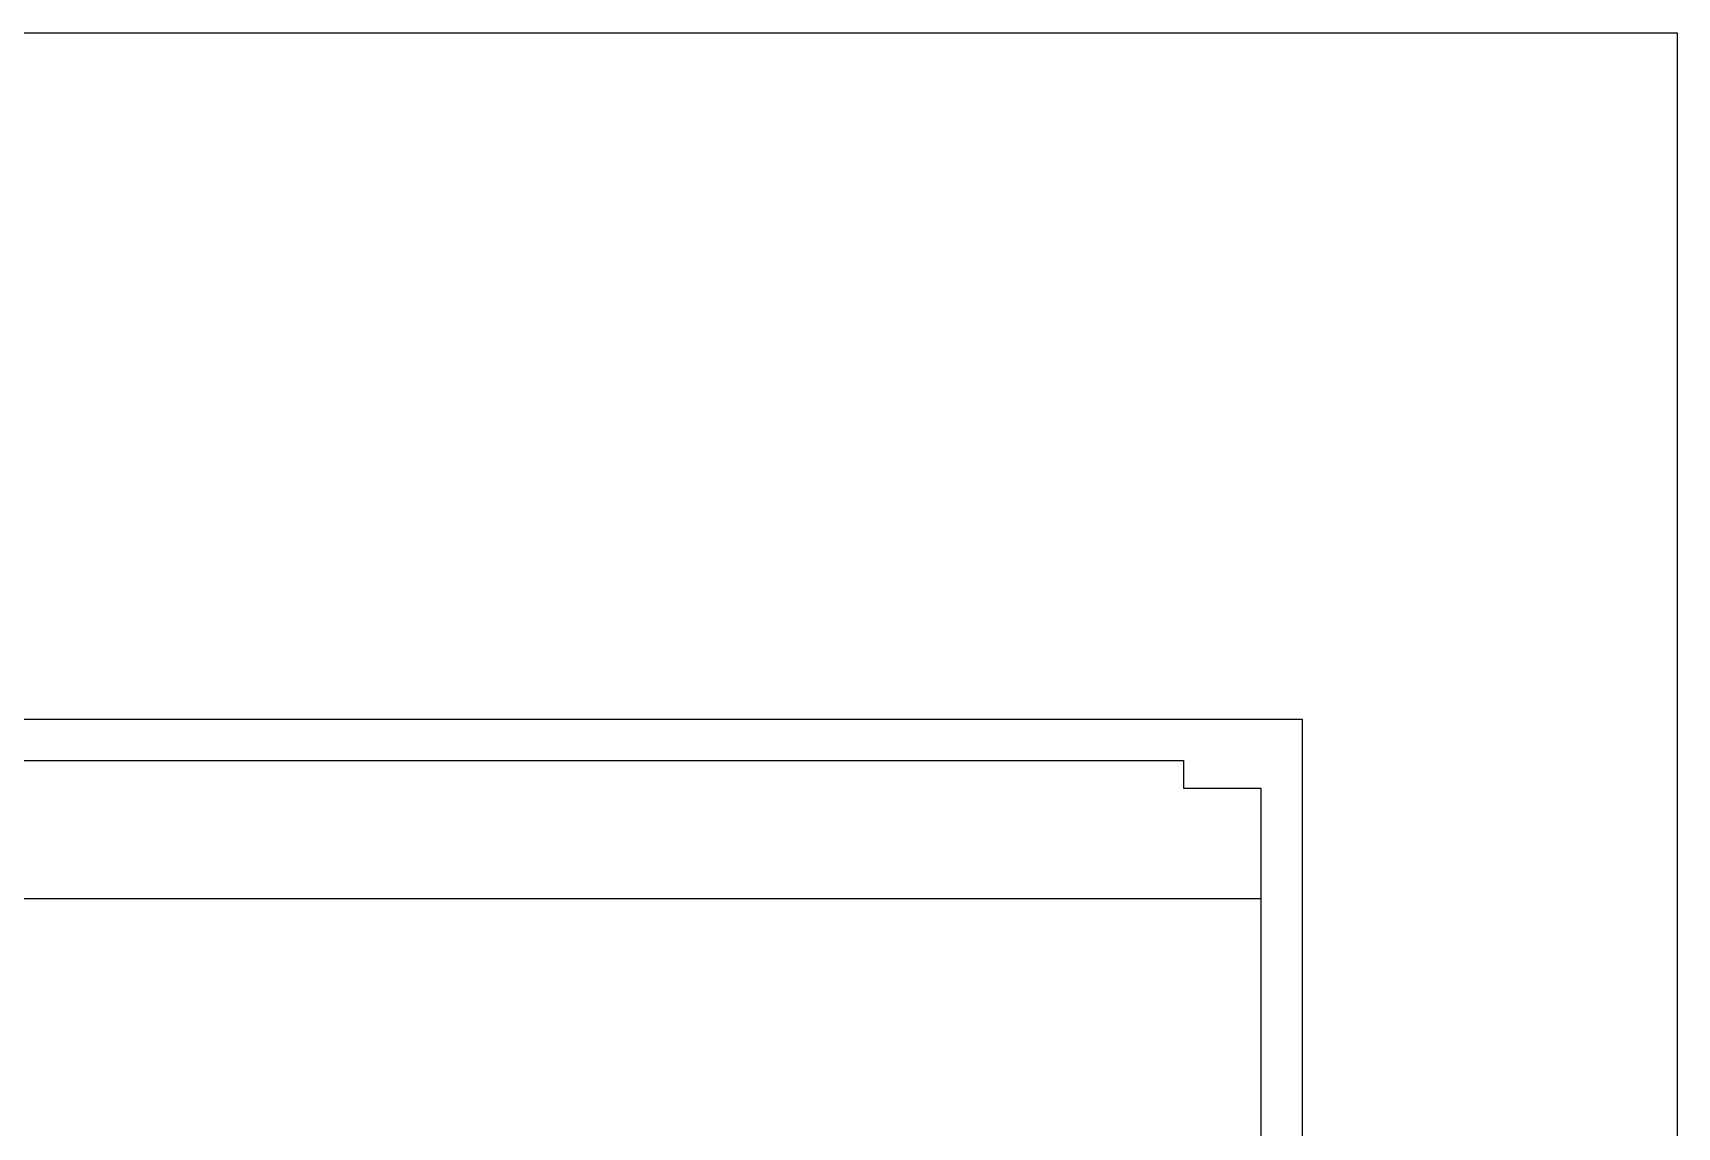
# Model space of a CAD drawing. Header units: millimetres. Extents: x 7034 to 7235, y -465 to -380.
# Drawn here: x 7183.92 to 7189.88, y -425.13 to -421.16 of the extents above; entities that cross this region are included whole.
import ezdxf

# ---------------------------------------------------------------- set-up
doc = ezdxf.new("R2010")
doc.units = ezdxf.units.MM
doc.header["$LTSCALE"] = 0.005
doc.linetypes.add('CONTINUO', pattern=[0])
doc.layers.get('0').update_dxf_attribs({"linetype": 'CONTINUO'})
doc.layers.add('0-LAYOUT', color=250, linetype='Continuous', lineweight=25)
doc.layers.add('ARQ_ALVENARIA', color=6, linetype='Continuous')

msp = doc.modelspace()

# ---------------------------------------------------------------- linework, layer by layer
msp.add_lwpolyline([(7189.8766, -421.1631), (7189.8766, -436.0131), (7168.8766, -436.0131), (7168.8766, -421.1631)], close=True)
at = {"layer": '0-LAYOUT'}
msp.add_line((7183.4392, -424.2986), (7188.3692, -424.2986), dxfattribs=at)
at = {"layer": 'ARQ_ALVENARIA'}
for p, q in [((7172.2892, -423.6486), (7188.5192, -423.6486)), ((7188.5192, -423.6486), (7188.5192, -425.2186)), ((7183.4392, -423.7986), (7188.0892, -423.7986)), ((7188.0892, -423.7986), (7188.0892, -423.8986)), ((7188.0892, -423.8986), (7188.3692, -423.8986)), ((7188.3692, -423.8986), (7188.3692, -425.2186))]:
    msp.add_line(p, q, dxfattribs=at)

doc.saveas('drawing.dxf')
